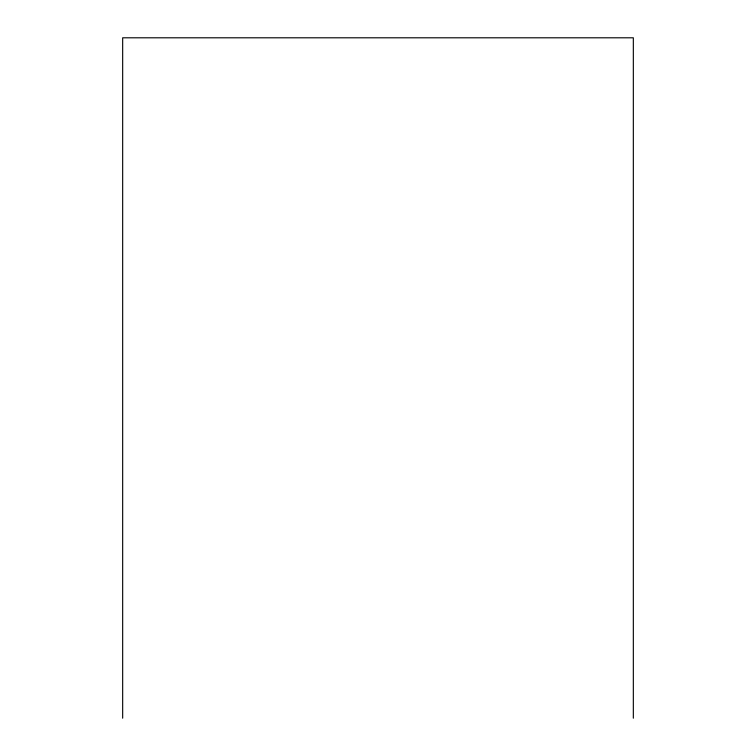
<?xml version="1.0" encoding="UTF-8"?>
<svg xmlns="http://www.w3.org/2000/svg" width="756" height="756" viewBox="0 0 756 756"><rect width="100%" height="100%" fill="white"/><g stroke="black" fill="none" stroke-linecap="round" stroke-linejoin="round"><path stroke-width="1.13" d="M633.33 718.2L633.33 37.8L122.67 37.8L122.67 718.2"/></g></svg>
